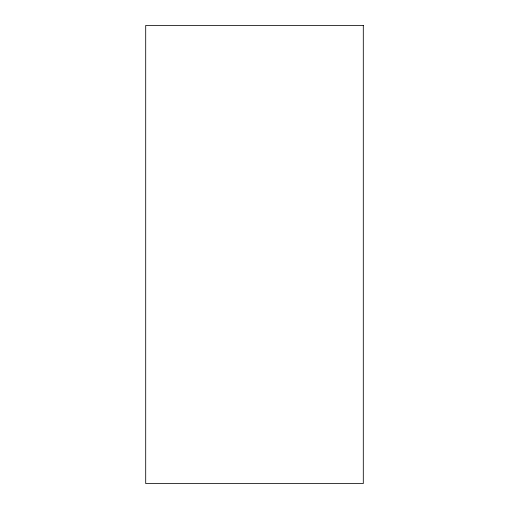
<?xml version="1.0" encoding="UTF-8"?>
<svg xmlns="http://www.w3.org/2000/svg" width="509" height="509" viewBox="0 0 509 509"><rect width="100%" height="100%" fill="white"/><g stroke="black" fill="none" stroke-linecap="round" stroke-linejoin="round"><path stroke-width="0.76" d="M363.299 25.45L145.701 25.45L145.701 483.55L363.299 483.55L363.299 25.45"/></g></svg>
